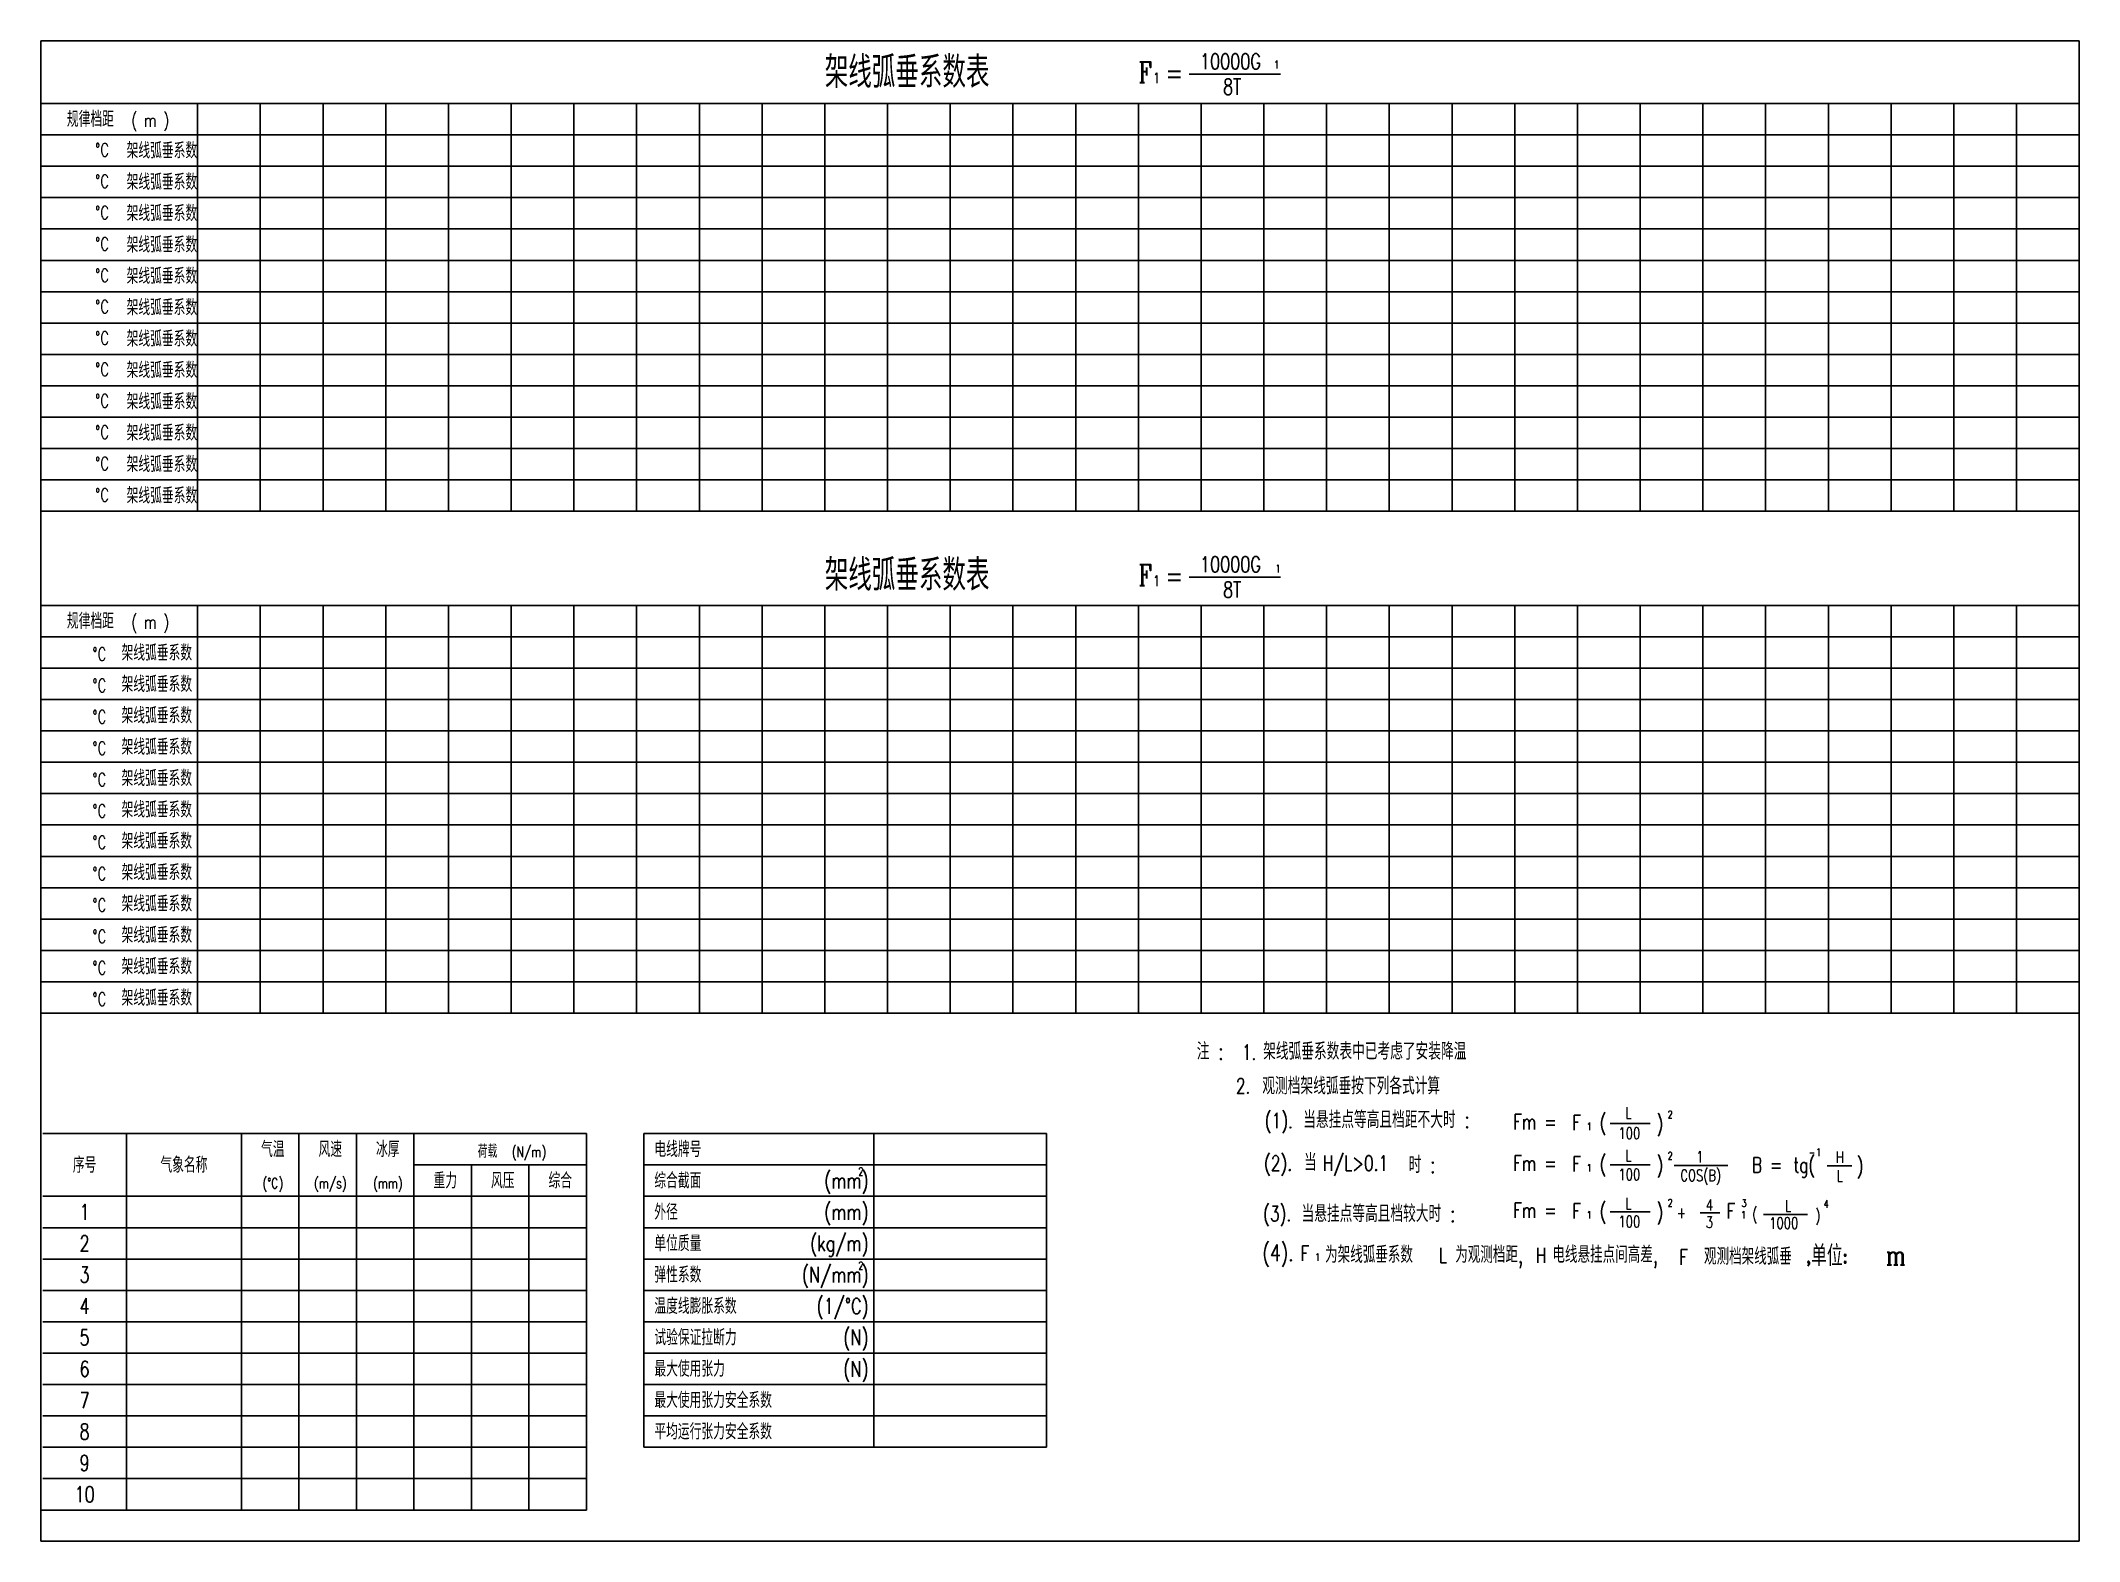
# Model space of a CAD drawing. Extents: x 0 to 390, y 0 to 287.
import ezdxf
from ezdxf.enums import TextEntityAlignment as Align

# ---------------------------------------------------------------- set-up
doc = ezdxf.new("R2010")
doc.units = 0
doc.header["$MEASUREMENT"] = 0
doc.layers.get('0').update_dxf_attribs({"linetype": 'CONTINUOUS'})
doc.styles.get("Standard").update_dxf_attribs({"font": 'txt', "bigfont": 'gbcbig.shx'})
doc.styles.add('TLCAD', font='romanc.shx', dxfattribs={"width": 0.75, "bigfont": 'hztxt.shx'})

msp = doc.modelspace()

# ---------------------------------------------------------------- linework, layer by layer
for p, q in [((0, 287), (390, 287)), ((0, 0), (0, 287)), ((390, 287), (390, 0)), ((219.73, 280.61), (237.16, 280.61)), ((0, 275), (390, 275)), ((30, 275), (30, 197)), ((42, 275), (42, 197)), ((54, 275), (54, 197)), ((66, 275), (66, 197)), ((78, 275), (78, 197)), ((90, 275), (90, 197)), ((102, 275), (102, 197)), ((114, 275), (114, 197)), ((126, 275), (126, 197)), ((138, 275), (138, 197)), ((150, 275), (150, 197)), ((162, 275), (162, 197)), ((174, 275), (174, 197)), ((186, 275), (186, 197)), ((198, 275), (198, 197)), ((210, 275), (210, 197)), ((222, 275), (222, 197)), ((234, 275), (234, 197)), ((246, 275), (246, 197)), ((258, 275), (258, 197)), ((270, 275), (270, 197)), ((282, 275), (282, 197)), ((294, 275), (294, 197)), ((306, 275), (306, 197)), ((318, 275), (318, 197)), ((330, 275), (330, 197)), ((342, 275), (342, 197)), ((354, 275), (354, 197)), ((366, 275), (366, 197)), ((378, 275), (378, 197)), ((0, 269), (390, 269)), ((0, 263), (390, 263)), ((0, 257), (390, 257)), ((0, 251), (390, 251)), ((0, 245), (390, 245)), ((0, 239), (390, 239)), ((0, 233), (390, 233)), ((0, 227), (390, 227)), ((0, 221), (390, 221)), ((0, 215), (390, 215)), ((0, 209), (390, 209)), ((0, 203), (390, 203)), ((390, 197), (0, 197)), ((219.73, 184.41), (237.16, 184.41)), ((0, 179), (390, 179)), ((30, 179), (30, 101)), ((42, 179), (42, 101)), ((54, 179), (54, 101)), ((66, 179), (66, 101)), ((78, 179), (78, 101)), ((90, 179), (90, 101)), ((102, 179), (102, 101)), ((114, 179), (114, 101)), ((126, 179), (126, 101)), ((138, 179), (138, 101)), ((150, 179), (150, 101)), ((162, 179), (162, 101)), ((174, 179), (174, 101)), ((186, 179), (186, 101)), ((198, 179), (198, 101)), ((210, 179), (210, 101)), ((222, 179), (222, 101)), ((234, 179), (234, 101)), ((246, 179), (246, 101)), ((258, 179), (258, 101)), ((270, 179), (270, 101)), ((282, 179), (282, 101)), ((294, 179), (294, 101)), ((306, 179), (306, 101)), ((318, 179), (318, 101)), ((330, 179), (330, 101)), ((342, 179), (342, 101)), ((354, 179), (354, 101)), ((366, 179), (366, 101)), ((378, 179), (378, 101)), ((0, 173), (390, 173)), ((0, 167), (390, 167)), ((0, 161), (390, 161)), ((0, 155), (390, 155)), ((0, 149), (390, 149)), ((0, 143), (390, 143)), ((0, 137), (390, 137)), ((0, 131), (390, 131)), ((0, 125), (390, 125)), ((0, 119), (390, 119)), ((0, 113), (390, 113)), ((0, 107), (390, 107)), ((0, 101), (390, 101)), ((300.24, 79.93), (307.91, 79.93)), ((0.39, 77.97), (104.39, 77.97)), ((16.39, 77.97), (16.39, 5.97)), ((38.39, 77.97), (38.39, 5.97)), ((49.39, 77.97), (49.39, 5.97)), ((60.39, 77.97), (60.39, 5.97)), ((71.39, 77.97), (71.39, 5.97)), ((104.39, 77.97), (104.39, 5.97)), ((115.39, 77.97), (192.39, 77.97)), ((115.39, 17.97), (115.39, 77.97)), ((159.39, 77.97), (159.39, 17.97)), ((192.39, 77.97), (192.39, 17.97)), ((71.39, 71.97), (104.39, 71.97)), ((82.39, 71.97), (82.39, 5.97)), ((93.39, 71.97), (93.39, 5.97)), ((115.39, 71.97), (192.39, 71.97)), ((300.24, 72.02), (307.91, 72.02)), ((312.51, 71.86), (322.78, 71.86)), ((341.78, 71.81), (346.48, 71.81)), ((0.39, 65.97), (104.39, 65.97)), ((115.39, 65.97), (192.39, 65.97)), ((300.24, 63.01), (307.91, 63.01)), ((317.5, 62.8), (321.26, 62.8)), ((329.58, 62.51), (338.03, 62.51)), ((0.39, 59.97), (104.39, 59.97)), ((115.39, 59.97), (192.39, 59.97)), ((0.39, 53.97), (104.39, 53.97)), ((115.39, 53.97), (192.39, 53.97)), ((0.39, 47.97), (104.39, 47.97)), ((115.39, 47.97), (192.39, 47.97)), ((0.39, 41.97), (104.39, 41.97)), ((115.39, 41.97), (192.39, 41.97)), ((0.39, 35.97), (104.39, 35.97)), ((115.39, 35.97), (192.39, 35.97)), ((0.39, 29.97), (104.39, 29.97)), ((115.39, 29.97), (192.39, 29.97)), ((0.39, 23.97), (104.39, 23.97)), ((115.39, 23.97), (192.39, 23.97)), ((0.39, 17.97), (104.39, 17.97)), ((192.39, 17.97), (115.39, 17.97)), ((0.39, 11.97), (104.39, 11.97)), ((104.39, 5.97), (0, 5.97)), ((390, 0), (0, 0))]:
    msp.add_line(p, q)

# ---------------------------------------------------------------- texts
at = {"style": 'TLCAD', "width": 0.75}
for s, height, p in [('架线弧垂系数表', 6, (150, 278)), ('F', 4, (210, 279)), ('1', 2, (212.85, 278.88)), ('=', 4, (215.2, 278.88)), ('10000G', 3, (221.78, 281.55)), ('1', 1.5, (235.95, 281.7)), ('规律档距', 3, (5, 270.51)), ('( m )', 2.5, (17.32, 270.55)), ('架线弧垂系数表', 6, (150, 181.81)), ('10000G', 3, (221.78, 185.35)), ('F', 4, (210, 182.81)), ('1', 2, (212.85, 182.69)), ('=', 4, (215.2, 182.69)), ('1', 1.5, (236.23, 185.29)), ('规律档距', 3, (5, 174.51)), ('( m )', 2.5, (17.32, 174.55)), ('注 :', 3.24, (221.17, 92.09)), ('1.', 2.88, (229.8, 92.09)), ('架线弧垂系数表中已考虑了安装降温', 3.24, (233.87, 92.09)), ('观测档架线弧垂按下列各式计算', 3.24, (233.71, 85.47)), ('(1).', 2.88, (234.2, 79.01)), ('当悬挂点等高且档距不大时 :', 3.24, (241.53, 79.01)), ('(', 2.88, (298.25, 78.62)), ('2', 1.44, (311.28, 80.91)), ('Fm =', 2.88, (281.69, 78.78)), ('F', 2.88, (293.03, 78.62)), ('1', 1.44, (295.79, 78.62)), (')', 2.88, (309.14, 78.45)), ('电线牌号', 3, (117.39, 73.47)), ('(2).', 2.88, (234.04, 70.87)), ('当', 3.24, (241.69, 70.87)), ('H/L>0.1', 2.88, (245.28, 70.87)), ('(', 2.88, (298.25, 70.71)), ('2', 1.44, (311.28, 73.01)), ('-', 1.44, (338.3, 73.67)), ('1', 1.44, (339.64, 73.67)), ('综合截面', 3, (117.39, 67.47)), ('时 :', 3.24, (261.7, 70.4)), ('Fm =', 2.88, (281.69, 70.87)), ('F', 2.88, (293.03, 70.71)), ('1', 1.44, (295.79, 70.71)), (')', 2.88, (309.14, 70.54)), ('B =', 2.88, (327.38, 70.54)), ('tg(', 2.88, (335.34, 70.52)), (')', 2.88, (347.42, 70.37)), ('外径', 3, (117.39, 61.47)), ('(3).', 2.88, (233.87, 61.22)), ('当悬挂点等高且档较大时 :', 3.24, (241.21, 61.04)), ('Fm =', 2.88, (281.69, 61.86)), ('F', 2.88, (293.03, 61.7)), ('1', 1.44, (295.79, 61.7)), ('(', 2.88, (298.25, 61.7)), (')', 2.88, (309.14, 61.54)), ('2', 1.44, (311.28, 64)), ('F', 2.88, (322.55, 61.7)), ('3', 1.44, (325.42, 63.95)), ('1', 1.44, (325.31, 61.7)), ('(', 2.16, (327.43, 61.51)), ('L', 2.16, (333.73, 63.09)), (')', 2.16, (339.5, 61.22)), ('4', 1.44, (341.11, 63.8)), ('单位质量', 3, (117.39, 55.47)), ('(4).', 3.2, (233.74, 53.57)), ('F', 2.88, (241.03, 53.6)), ('1', 1.44, (243.79, 53.6)), ('为架线弧垂系数', 3.2, (245.72, 53.23)), ('L', 2.88, (267.46, 53.23)), ('为观测档距,', 3.2, (270.62, 53.23)), ('H', 2.88, (286.06, 53.23)), ('电线悬挂点间高差,', 3.2, (289.21, 53.23)), ('F', 2.88, (313.48, 52.89)), ('观测档架线弧垂', 3.2, (318.21, 52.89)), (',单位:', 4, (337.69, 52.61)), ('m', 3.6, (353.01, 52.89)), ('弹性系数', 3, (117.39, 49.47)), ('温度线膨胀系数', 3, (117.39, 43.47)), ('试验保证拉断力', 3, (117.39, 37.47)), ('最大使用张力', 3, (117.39, 31.47)), ('最大使用张力安全系数', 3, (117.39, 25.47)), ('平均运行张力安全系数', 3, (117.39, 19.47))]:
    msp.add_text(s, height=height, dxfattribs=at).set_placement(p)
for s, height, p in [('8T', 3, (227.93, 276.69)), ('8T', 3, (227.93, 180.5)), ('L', 2.16, (303.77, 80.86)), ('100', 2.16, (303.92, 76.97)), ('气温', 3, (44.39, 73.47)), ('风速', 3, (55.39, 73.47)), ('冰厚', 3, (66.39, 73.47)), ('(N/m)', 2, (93.39, 73.47)), ('L', 2.16, (303.77, 72.71)), ('1', 2.16, (317.42, 72.44)), ('H', 2.16, (344.2, 72.38)), ('序号', 3, (8.39, 70.47)), ('气象名称', 3, (27.39, 70.47)), ('重力', 3, (77.39, 67.47)), ('风压', 3, (88.39, 67.47)), ('综合', 3, (99.39, 67.47)), ('100', 2.16, (303.92, 69.07)), ('COS(B)', 2.16, (317.57, 68.9)), ('L', 2.16, (344.2, 68.79)), ('(%%dC)', 2, (44.39, 67.47)), ('(m/s)', 2, (55.39, 67.47)), ('(mm)', 2, (66.39, 67.47)), ('1', 3, (8.39, 61.47)), ('L', 2.16, (303.77, 63.51)), ('+', 2.16, (313.88, 61.79)), ('4', 2.16, (319.25, 63.23)), ('100', 2.16, (303.92, 60.06)), ('3', 2.16, (319.25, 59.93)), ('1000', 2.16, (333.47, 59.78)), ('2', 3, (8.39, 55.47)), ('3', 3, (8.39, 49.47)), ('4', 3, (8.39, 43.47)), ('5', 3, (8.39, 37.47)), ('6', 3, (8.39, 31.47)), ('7', 3, (8.39, 25.47)), ('8', 3, (8.39, 19.47)), ('9', 3, (8.39, 13.47)), ('10', 3, (8.39, 7.47))]:
    msp.add_text(s, height=height, dxfattribs=at).set_placement(p, align=Align.CENTER)
for s, height, p in [('%%dC', 2.5, (13.07, 264.88)), ('架线弧垂系数', 3, (29.92, 264.5)), ('%%dC', 2.5, (13.07, 258.88)), ('架线弧垂系数', 3, (29.92, 258.5)), ('%%dC', 2.5, (13.07, 252.88)), ('架线弧垂系数', 3, (29.92, 252.5)), ('架线弧垂系数', 3, (29.92, 246.5)), ('%%dC', 2.5, (13.07, 246.88)), ('%%dC', 2.5, (13.07, 240.88)), ('架线弧垂系数', 3, (29.92, 240.5)), ('%%dC', 2.5, (13.07, 234.88)), ('架线弧垂系数', 3, (29.92, 234.5)), ('%%dC', 2.5, (13.07, 228.88)), ('架线弧垂系数', 3, (29.92, 228.5)), ('%%dC', 2.5, (13.07, 222.88)), ('架线弧垂系数', 3, (29.92, 222.5)), ('%%dC', 2.5, (13.07, 216.88)), ('架线弧垂系数', 3, (29.92, 216.5)), ('%%dC', 2.5, (13.07, 210.88)), ('架线弧垂系数', 3, (29.92, 210.5)), ('%%dC', 2.5, (13.07, 204.88)), ('架线弧垂系数', 3, (29.92, 204.5)), ('%%dC', 2.5, (13.07, 198.88)), ('架线弧垂系数', 3, (29.92, 198.5)), ('架线弧垂系数', 3, (28.95, 168.43)), ('%%dC', 2.5, (12.54, 168.43)), ('%%dC', 2.5, (12.54, 162.43)), ('架线弧垂系数', 3, (28.95, 162.43)), ('%%dC', 2.5, (12.54, 156.43)), ('架线弧垂系数', 3, (28.95, 156.43)), ('%%dC', 2.5, (12.54, 150.43)), ('架线弧垂系数', 3, (28.95, 150.43)), ('%%dC', 2.5, (12.54, 144.43)), ('架线弧垂系数', 3, (28.95, 144.43)), ('%%dC', 2.5, (12.54, 138.43)), ('架线弧垂系数', 3, (28.95, 138.43)), ('%%dC', 2.5, (12.54, 132.43)), ('架线弧垂系数', 3, (28.95, 132.43)), ('%%dC', 2.5, (12.54, 126.43)), ('架线弧垂系数', 3, (28.95, 126.43)), ('%%dC', 2.5, (12.54, 120.43)), ('架线弧垂系数', 3, (28.95, 120.43)), ('架线弧垂系数', 3, (28.95, 114.43)), ('%%dC', 2.5, (12.54, 114.43)), ('%%dC', 2.5, (12.54, 108.43)), ('架线弧垂系数', 3, (28.95, 108.43)), ('架线弧垂系数', 3, (28.95, 102.43)), ('%%dC', 2.5, (12.54, 102.43)), ('2.', 2.88, (231.43, 85.64)), ('(mm)', 3, (158.39, 67.47)), ('2', 1.5, (157.39, 69.97)), ('(mm)', 3, (158.39, 61.47)), ('(kg/m)', 3, (158.39, 55.47)), ('(N/mm)', 3, (158.39, 49.47)), ('2', 1.5, (157.39, 51.97)), ('(1/%%dC)', 3, (158.39, 43.47)), ('(N)', 3, (158.39, 37.47)), ('(N)', 3, (158.39, 31.47))]:
    msp.add_text(s, height=height, dxfattribs=at).set_placement(p, align=Align.RIGHT)
at = {"insert": (83.6, 75.85), "char_height": 2.5, "width": 3.6769, "attachment_point": 1}
msp.add_mtext('荷载', dxfattribs=at)

doc.saveas('drawing.dxf')
